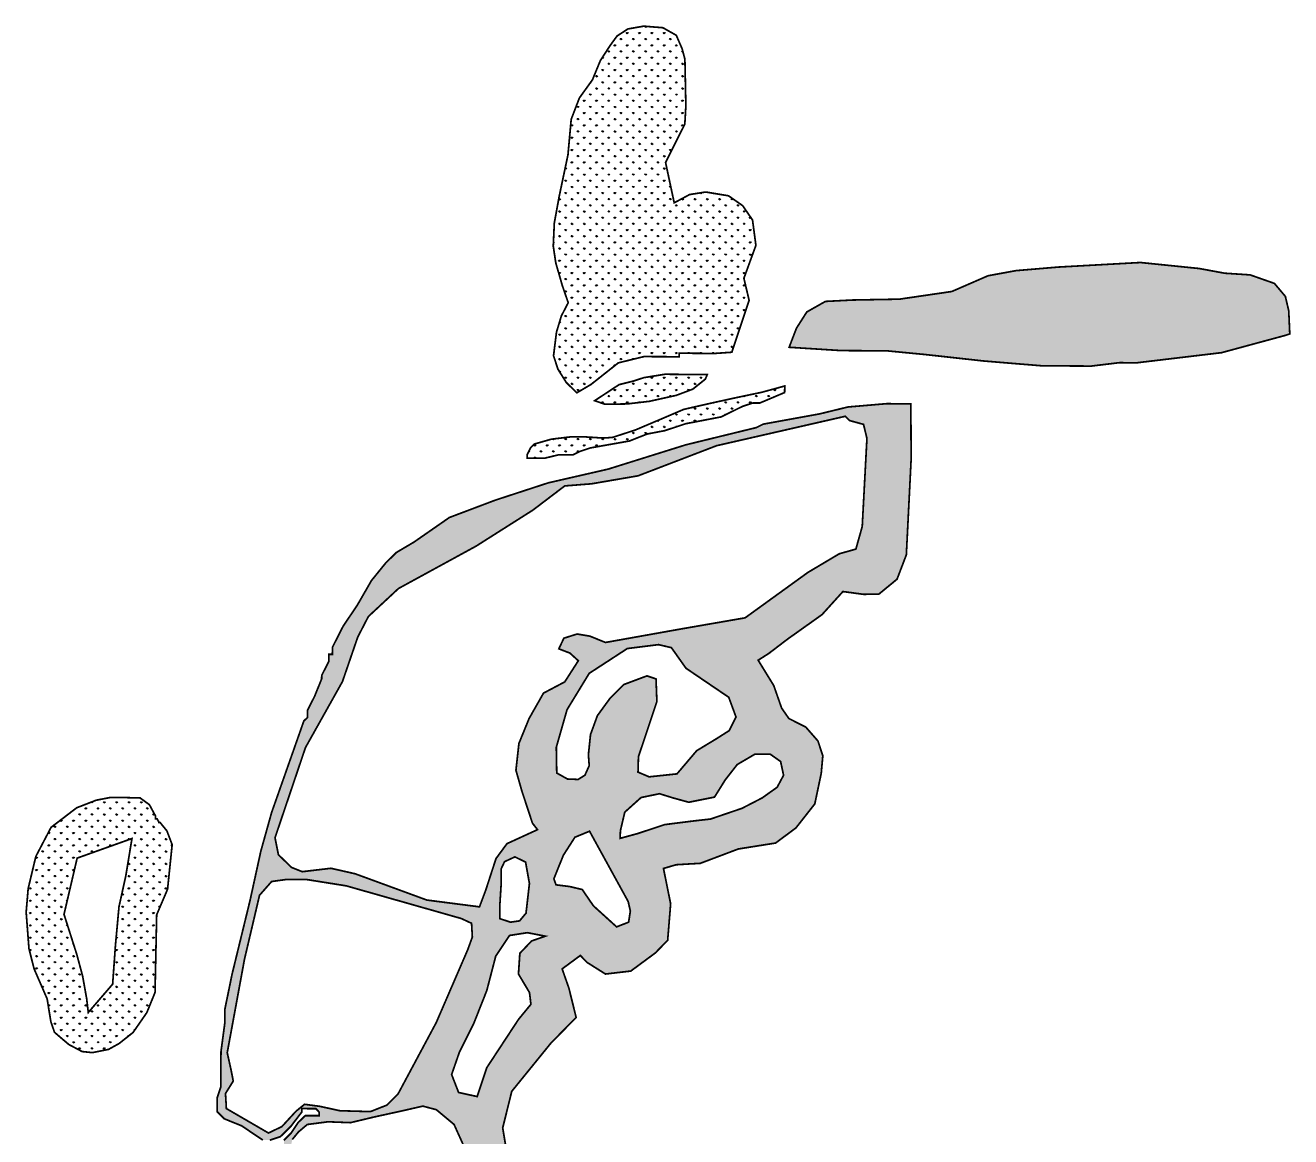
# Model space of a CAD drawing. Header units: metres. Extents: x 319750 to 415268, y 1725605 to 1842937.
# Drawn here: x 333805 to 335259, y 1794027 to 1795304 of the extents above; entities that cross this region are included whole.
import ezdxf

# ---------------------------------------------------------------- set-up
doc = ezdxf.new("R2010")
doc.units = ezdxf.units.M
doc.header["$MEASUREMENT"] = 0
doc.layers.add('MANGROOVES BUFFER ZONE', color=120, linetype='Continuous')

msp = doc.modelspace()

# ---------------------------------------------------------------- hatches: boundary and pattern name
at = {"layer": 'MANGROOVES BUFFER ZONE'}
h = msp.add_hatch(dxfattribs=at)
h.set_pattern_fill('GRASS', color=256, scale=10)
h.paths.add_polyline_path([(334556.5, 1794923.5), (334556.5, 1794927.6), (334597, 1794927.3), (334617, 1794928.7), (334636.9, 1794988.3), (334630.9, 1795013.7), (334644.7, 1795051.5), (334640.8, 1795080.7), (334629.5, 1795097.1), (334613.2, 1795108.5), (334587, 1795112.8), (334568.5, 1795109.9), (334550.8, 1795100.4), (334540.9, 1795146.7), (334563, 1795190.8), (334564.2, 1795211.7), (334563.1, 1795265.5), (334559.9, 1795277.4), (334553.2, 1795292.9), (334537.8, 1795301.6), (334515.8, 1795303.4), (334497.6, 1795300.2), (334485.1, 1795292.1), (334476.9, 1795280.8), (334465.9, 1795263.8), (334456.9, 1795241.9), (334441.8, 1795220.8), (334432.4, 1795196.3), (334428.7, 1795155.6), (334418.6, 1795107.7), (334413, 1795077.2), (334411.8, 1795050.7), (334414.7, 1795031.4), (334422.1, 1795005.6), (334429, 1794985.6), (334421.1, 1794970.4), (334415.5, 1794951.8), (334412.1, 1794924.7), (334417.2, 1794909.2), (334426.8, 1794893.9), (334438.9, 1794882.1), (334455.2, 1794891.7), (334486.6, 1794916.5), (334516, 1794923.7)])
h = msp.add_hatch(dxfattribs=at)
h.set_pattern_fill('GRASS', color=256, scale=10)
h.paths.add_polyline_path([(334809.7, 1794989.7), (334755.6, 1794988.7), (334724.6, 1794987.1), (334703.2, 1794975), (334691.3, 1794956.3), (334682.9, 1794934.4), (334742.8, 1794930.6), (334795.4, 1794930.3), (334839.9, 1794926), (334905.8, 1794918.7), (334973.4, 1794913.1), (335030.1, 1794912.8), (335062.5, 1794916.7), (335082.7, 1794916.6), (335179.9, 1794928.2), (335252.9, 1794948), (335258.3, 1794949.8), (335257.1, 1794976.3), (335253.2, 1794992.9), (335240.6, 1795007.8), (335212.7, 1795017.6), (335183.5, 1795019.5), (335154.3, 1795024.9), (335086.7, 1795031.8), (334992.7, 1795026.6), (334943.8, 1795022.5), (334911.5, 1795016.6), (334869.9, 1794998.5)])
h = msp.add_hatch(dxfattribs=at)
h.set_pattern_fill('GRASS', color=256, scale=10)
h.paths.add_polyline_path([(334586.6, 1794897.8), (334588.8, 1794903.1), (334572.6, 1794903.2), (334564.5, 1794903.2), (334552.4, 1794903.3), (334540.2, 1794903.4), (334515.9, 1794899.5), (334503.7, 1794895.5), (334487.5, 1794891.5), (334475.3, 1794883.5), (334463.2, 1794875.5), (334459.4, 1794873), (334471.4, 1794868.9), (334496.4, 1794869.3), (334522.3, 1794872.3), (334553.3, 1794879.2), (334572.2, 1794886.3)])
h = msp.add_hatch(dxfattribs=at)
h.set_pattern_fill('GRASS', color=256, scale=10)
h.paths.add_polyline_path([(334641.2, 1794870.4), (334649.3, 1794870.4), (334677.7, 1794882.4), (334677.8, 1794886.4), (334677.8, 1794889.9), (334651.5, 1794882.7), (334621.5, 1794876.4), (334593.7, 1794870.3), (334561.6, 1794863), (334534.3, 1794851.3), (334506, 1794839.3), (334479.8, 1794830.8), (334469, 1794830.1), (334447.4, 1794831.5), (334433.1, 1794831.6), (334409.7, 1794828.8), (334390, 1794823.2), (334385.9, 1794819.2), (334381.8, 1794811.1), (334381.8, 1794807.1), (334394, 1794807), (334398, 1794807), (334402.1, 1794807), (334418.3, 1794810.9), (334434.5, 1794810.8), (334442.6, 1794814.8), (334454.7, 1794818.8), (334499.3, 1794826.7), (334519.6, 1794834.7), (334539.9, 1794838.6), (334564.2, 1794846.6), (334584.5, 1794850.5), (334604.7, 1794854.4), (334621, 1794862.4), (334629.1, 1794866.4)])
h = msp.add_hatch(dxfattribs=at)
h.set_pattern_fill('GRASS', color=256, scale=10)
h.paths.add_polyline_path([(334888.3, 1793517.8), (334891, 1793560.9), (334894.9, 1793593), (334890.2, 1793614), (334873.3, 1793630.1), (334850.2, 1793633.8), (334831, 1793629), (334810.9, 1793619.3), (334798.8, 1793610.9), (334779.6, 1793607), (334753.3, 1793607.1), (334733.7, 1793597.5), (334708.2, 1793580.2), (334682.3, 1793562.6), (334663.9, 1793548.9), (334619.2, 1793599), (334540.6, 1793675.3), (334513.6, 1793772.1), (334491, 1793803.8), (334459.3, 1793868.3), (334456.1, 1793881.6), (334432.6, 1793893.4), (334407.7, 1793903.8), (334378.6, 1793909.7), (334355, 1793909.3), (334336.2, 1793901.9), (334321.4, 1793887.9), (334313.2, 1793868.3), (334307.1, 1793843.3), (334293.4, 1793846.9), (334295.2, 1793860.2), (334318, 1793896.3), (334344.7, 1793936.9), (334365.8, 1793975.9), (334358.9, 1794006), (334353.7, 1794037.4), (334364.1, 1794079.4), (334409.1, 1794134.8), (334438.1, 1794164.3), (334429.8, 1794197.9), (334422, 1794220.1), (334442.9, 1794235.5), (334450.7, 1794227.5), (334471.8, 1794214.2), (334500.9, 1794217.6), (334529.2, 1794238.5), (334543.3, 1794253), (334546.7, 1794294.8), (334538.5, 1794335.5), (334553.1, 1794339.8), (334580.8, 1794341.4), (334624.5, 1794357.9), (334667.3, 1794364.7), (334690.7, 1794382.1), (334712.4, 1794409.7), (334719.8, 1794444.9), (334721.6, 1794464.9), (334716, 1794482), (334702, 1794498), (334682.6, 1794507.8), (334674.3, 1794519.7), (334665.2, 1794545.7), (334647.3, 1794574.8), (334659.7, 1794582.7), (334680.9, 1794598.9), (334720.7, 1794627.2), (334744.7, 1794653.7), (334768.5, 1794650.5), (334786.1, 1794650.8), (334806.9, 1794667.9), (334817.6, 1794695.9), (334823.1, 1794805.4), (334822.8, 1794869.4), (334795, 1794869.6), (334750.5, 1794865.8), (334718.1, 1794857.9), (334653.2, 1794846.1), (334645.1, 1794842.1), (334564.1, 1794822.3), (334474.9, 1794794.4), (334406, 1794778.6), (334345.1, 1794758.7), (334292.4, 1794738.8), (334251.8, 1794710.6), (334231.5, 1794698.6), (334219.2, 1794686.5), (334202.9, 1794666.4), (334186.6, 1794638.1), (334170.3, 1794613.9), (334158, 1794589.7), (334157.9, 1794581.6), (334153.9, 1794581.6), (334153.9, 1794573.5), (334149.8, 1794565.5), (334145.7, 1794557.4), (334145.6, 1794553.3), (334137.4, 1794533.1), (334133.3, 1794525.1), (334129.3, 1794517), (334129.2, 1794512.9), (334129.2, 1794508.9), (334125.1, 1794504.9), (334088.1, 1794399.8), (334075.7, 1794355.4), (334063.3, 1794298.7), (334042.6, 1794213.8), (334034.3, 1794173.4), (334034.2, 1794157.2), (334029.9, 1794124.8), (334029.8, 1794100.6), (334029.7, 1794084.4), (334025.6, 1794072.2), (334025.6, 1794064.1), (334025.5, 1794056), (334033.6, 1794047.9), (334053.8, 1794039.7), (334065.9, 1794031.5), (334078, 1794023.4), (334086, 1794023.3), (334098.2, 1794027.3), (334102.3, 1794031.3), (334110.4, 1794039.4), (334122.7, 1794055.5), (334122.7, 1794059.6), (334130.8, 1794059.5), (334138.9, 1794059.5), (334142.9, 1794055.4), (334142.9, 1794051.4), (334134.8, 1794051.4), (334126.7, 1794051.4), (334118.5, 1794043.4), (334110.4, 1794031.3), (334102.2, 1794023.2), (334102.2, 1794015.1), (334102.1, 1794003), (334110.1, 1793986.8), (334118.2, 1793974.6), (334126.1, 1793954.3), (334122, 1793942.2), (334117.9, 1793930), (334101.6, 1793909.9), (334093.4, 1793885.6), (334089.3, 1793873.5), (334089.2, 1793865.4), (334093.2, 1793857.3), (334101.3, 1793849.2), (334105.3, 1793845.1), (334105.3, 1793841), (334117.4, 1793828.8), (334125.4, 1793816.6), (334125.3, 1793800.4), (334129.2, 1793768), (334133.1, 1793743.7), (334141.1, 1793731.5), (334157.2, 1793707.2), (334165.2, 1793690.9), (334169.1, 1793670.7), (334173.1, 1793654.4), (334177, 1793642.3), (334177, 1793638.2), (334176.9, 1793626.1), (334176.9, 1793618), (334172.8, 1793609.9), (334168.7, 1793593.7), (334164.6, 1793585.7), (334152.4, 1793573.6), (334136, 1793545.3), (334115.6, 1793509), (334111.4, 1793484.7), (334111.3, 1793468.6), (334119.3, 1793448.3), (334127.2, 1793407.7), (334135.1, 1793379.4), (334143.2, 1793371.2), (334143.1, 1793367.2), (334147.2, 1793363.1), (334151.2, 1793359), (334159.2, 1793350.9), (334179.4, 1793338.6), (334187.5, 1793338.6), (334195.6, 1793334.5), (334199.6, 1793334.5), (334207.7, 1793334.4), (334215.8, 1793338.4), (334219.9, 1793342.5), (334232.1, 1793346.4), (334244.3, 1793354.5), (334248.3, 1793358.5), (334252.4, 1793366.6), (334260.5, 1793370.6), (334264.6, 1793374.6), (334268.7, 1793378.6), (334276.8, 1793382.6), (334280.8, 1793382.6), (334297, 1793382.5), (334301.1, 1793382.5), (334313.2, 1793382.4), (334325.4, 1793382.4), (334341.6, 1793382.3), (334349.7, 1793386.3), (334369.9, 1793390.2), (334390.2, 1793398.2), (334398.3, 1793402.2), (334406.5, 1793410.2), (334414.6, 1793422.3), (334422.8, 1793438.5), (334426.9, 1793450.6), (334435.1, 1793462.7), (334439.2, 1793474.8), (334443.3, 1793482.9), (334455.5, 1793482.8), (334463.6, 1793486.8), (334475.7, 1793480.7), (334475.6, 1793474.6), (334467.5, 1793474.7), (334459.4, 1793470.7), (334451.3, 1793462.6), (334447.2, 1793450.5), (334434.9, 1793430.3), (334426.7, 1793414.2), (334418.6, 1793402.1), (334410.4, 1793390), (334398.2, 1793377.9), (334373.9, 1793374), (334337.4, 1793362), (334321.2, 1793362.1), (334300.9, 1793358.2), (334292.8, 1793354.2), (334280.7, 1793354.3), (334268.5, 1793350.3), (334256.4, 1793346.3), (334248.2, 1793342.3), (334244.2, 1793338.3), (334244.1, 1793334.2), (334240.1, 1793330.2), (334240, 1793322.1), (334244, 1793305.9), (334247.9, 1793277.5), (334247.7, 1793249.2), (334251.5, 1793208.7), (334255.5, 1793188.4), (334255.3, 1793156), (334247.1, 1793131.8), (334230.7, 1793095.4), (334214.2, 1793042.9), (334199.6, 1792992), (334213.2, 1792983.2), (334235.4, 1792964.8), (334254.1, 1792956.7), (334284.8, 1792955.6), (334315.6, 1792963.5), (334320, 1792947.9), (334329.2, 1792927.3), (334344.3, 1792913), (334371.4, 1792898.2), (334379.3, 1792882.5), (334405.9, 1792865.5), (334443.8, 1792854.6), (334495.8, 1792850.7), (334516.2, 1792845.3), (334532.8, 1792834.7), (334558.4, 1792820.5), (334591.4, 1792827), (334620.4, 1792837.6), (334663.7, 1792847.6), (334695.4, 1792860.3), (334719.5, 1792863.7), (334754.3, 1792873.3), (334766.8, 1792881.7), (334781.3, 1792899.3), (334784.3, 1792977.6), (334774.1, 1793061.8), (334822.3, 1793082), (334837, 1793086.8), (334862.9, 1793090.2), (334887, 1793105.7), (334903.7, 1793136.3), (334914.4, 1793209.1), (334931.6, 1793209), (334950.5, 1793216.9), (334962.6, 1793238.2), (334970.3, 1793255.5), (334973.2, 1793296.9), (334967.6, 1793321.8), (334944.9, 1793336.7), (334912.1, 1793350.8), (334900, 1793363), (334854.3, 1793406.5), (334852.4, 1793467.9), (334873.4, 1793487.2)])
h.paths.add_polyline_path([(334507, 1793502.2), (334503.6, 1793504.8), (334503.5, 1793509.9), (334572.5, 1793518.1), (334605, 1793522), (334640, 1793517.1), (334668.7, 1793513.3), (334693.3, 1793515.5), (334706.1, 1793521), (334712.7, 1793529.6), (334721.3, 1793531.2), (334724.7, 1793526.8), (334725.1, 1793511.5), (334723.9, 1793468.1), (334723.1, 1793458.3), (334714.5, 1793449.1), (334702.1, 1793446.9), (334691.1, 1793450.7), (334679.7, 1793467.5), (334675.1, 1793480.1), (334666.8, 1793483.7), (334654.6, 1793486), (334636.6, 1793490.8), (334621.8, 1793494), (334590.5, 1793495.4), (334574.7, 1793495.2), (334558.3, 1793498.2), (334545.3, 1793501.8), (334524, 1793501.8), (334513.6, 1793501.4)], flags=16)
h.paths.add_polyline_path([(334511.1, 1793522), (334370.6, 1793546.5), (334280.8, 1793550.5), (334247.9, 1793569.4), (334192.8, 1793563.6), (334191.1, 1793570.6), (334200.1, 1793678.9), (334219.2, 1793756), (334239.2, 1793813.8), (334257.8, 1793809.8), (334298.9, 1793794.8), (334353.6, 1793789.8), (334390.2, 1793783.8), (334398.2, 1793771.2), (334395.2, 1793755.7), (334392.2, 1793739.1), (334419.3, 1793732.1), (334442.3, 1793743.2), (334445.3, 1793752.2), (334432.3, 1793770.7), (334397.2, 1793788.3), (334358.6, 1793801.8), (334353, 1793816.4), (334349, 1793839.9), (334357.1, 1793863.5), (334385.1, 1793868.5), (334420.2, 1793836.4), (334461.4, 1793787.3), (334486.5, 1793701.9), (334510.6, 1793649.8), (334546.2, 1793606.2), (334581.3, 1793574.1), (334597.3, 1793554), (334601.3, 1793545.5), (334588.8, 1793521.5)], flags=16)
h.paths.add_polyline_path([(334535.6, 1793466), (334556.9, 1793474.4), (334577.1, 1793475.7), (334606.1, 1793468.3), (334636.4, 1793458.3), (334675, 1793436.7), (334698.8, 1793427.4), (334719.4, 1793429.6), (334731.4, 1793440.3), (334749.7, 1793447.3), (334771.6, 1793446.4), (334786.4, 1793439.9), (334807.3, 1793414.2), (334816.7, 1793367.4), (334838.6, 1793353.3), (334853.1, 1793339.1), (334866.3, 1793315.3), (334878.9, 1793297.9), (334890.8, 1793285.4), (334891.7, 1793269.3), (334888.2, 1793254.5), (334870.5, 1793230.2), (334864.1, 1793204.5), (334862.4, 1793166.2), (334854.7, 1793146.9), (334835.4, 1793136.8), (334804.8, 1793126.5), (334779.4, 1793114), (334729.1, 1793088.6), (334725.9, 1793071.8), (334732, 1793037), (334730.1, 1793029), (334715, 1793030.3), (334699.8, 1793037), (334695, 1793047.7), (334697.9, 1793058.6), (334699.5, 1793069.5), (334692.8, 1793087.2), (334667, 1793102), (334634.8, 1793121.3), (334620, 1793140), (334619.7, 1793183.6), (334620.3, 1793212.8), (334620.3, 1793232.1), (334624.5, 1793240.2), (334635.4, 1793245), (334640.3, 1793248.6), (334636.7, 1793258.8), (334617.1, 1793282.7), (334581.6, 1793310.8), (334564.5, 1793333.7), (334560.7, 1793352.7), (334560.4, 1793377.8), (334558.4, 1793387.4), (334554.2, 1793392.9), (334546.6, 1793390.4), (334535, 1793388.1), (334522.7, 1793392.3), (334512.8, 1793400), (334510.5, 1793415.2), (334510.5, 1793432.2), (334519.8, 1793451.2)], flags=16)
h.paths.add_polyline_path([(334446.2, 1793500.5), (334434.4, 1793474.4), (334406.3, 1793455.5), (334358, 1793445.3), (334324.9, 1793444.7), (334301.7, 1793437.7), (334290.2, 1793424.4), (334285.5, 1793407.8), (334274.3, 1793399.3), (334264.8, 1793400.5), (334254.6, 1793406.6), (334247, 1793403.7), (334247.6, 1793392.6), (334248.6, 1793384.3), (334242.2, 1793370), (334222.2, 1793353.8), (334199.6, 1793350), (334173.5, 1793360.8), (334150.9, 1793377.6), (334144.5, 1793393.9), (334143, 1793414.8), (334134.4, 1793438.7), (334122.9, 1793469.6), (334122.6, 1793486.2), (334129, 1793508.4), (334149.7, 1793540.5), (334170.6, 1793576.8), (334174.8, 1793577.7), (334179.6, 1793575.2), (334177.7, 1793549.1), (334180.9, 1793531.6), (334193.9, 1793529.1), (334207.6, 1793547.2), (334231.1, 1793554.8), (334252.1, 1793552.6), (334263.6, 1793540.8), (334280.8, 1793533.5), (334343.1, 1793532.2), (334441.1, 1793521.1), (334447.1, 1793513.2)], flags=16)
h.paths.add_polyline_path([(334449.3, 1793341.2), (334470.5, 1793328.8), (334482.4, 1793308.2), (334500.5, 1793291.1), (334523.3, 1793280.7), (334552.2, 1793279.7), (334563.1, 1793289.5), (334579.7, 1793292.6), (334597.8, 1793267.3), (334608.4, 1793239.7), (334609.4, 1793202.3), (334609.7, 1793153.3), (334615.6, 1793129.6), (334638, 1793107.7), (334661.7, 1793090.2), (334688, 1793078.5), (334692.2, 1793060.6), (334688, 1793046.3), (334691.9, 1793035), (334701.7, 1793022.6), (334714.7, 1793015.5), (334721.1, 1793003.8), (334721.1, 1792990.2), (334714, 1792972.7), (334706.5, 1792953), (334701.3, 1792919.5), (334678.9, 1792902.3), (334629.9, 1792887.1), (334549.3, 1792871.8), (334489.8, 1792896.8), (334437.5, 1792904), (334423.3, 1792920.2), (334414.8, 1792955.6), (334390.8, 1792958.2), (334369.3, 1792957.2), (334361.2, 1792969.5), (334347.8, 1793020.1), (334338, 1793021.7), (334292.8, 1793011.3), (334270.1, 1793007.1), (334238.3, 1793020.4), (334229.5, 1793034.3), (334231.5, 1793053.8), (334243.1, 1793078.5), (334260, 1793099.6), (334271.4, 1793146.8), (334284.8, 1793171.1), (334331.3, 1793252.3), (334365, 1793321.6), (334389.8, 1793338.1), (334426.5, 1793343.3)], flags=16)
h.paths.add_polyline_path([(334731.9, 1793493.7), (334732.5, 1793514.5), (334737.3, 1793528.5), (334752.7, 1793552.8), (334757.1, 1793553.2), (334761.3, 1793550.3), (334772.8, 1793533.3), (334782.4, 1793510), (334797.5, 1793464.3), (334807.1, 1793436.8), (334798.7, 1793445.1), (334780.2, 1793455.3), (334758.1, 1793463.9), (334736, 1793476.1)], flags=16)
h.paths.add_polyline_path([(334306.8, 1793309.7), (334313.3, 1793292.6), (334307.8, 1793265.8), (334292, 1793240.9), (334265.5, 1793206.3), (334257.7, 1793221.5), (334259.6, 1793249.3), (334266.7, 1793283.5), (334275.5, 1793306.8), (334294.2, 1793315.9)], flags=16)
h.paths.add_polyline_path([(334818.4, 1793562.8), (334823.3, 1793569.2), (334829.5, 1793574.4), (334839.7, 1793579.4), (334845, 1793580.2), (334851.2, 1793577.2), (334855, 1793567.8), (334853.6, 1793558.1), (334848.4, 1793551.1), (334848.4, 1793537.2), (334847.4, 1793520.4), (334844.2, 1793516.6), (334839.7, 1793519.2), (334836.1, 1793527.8), (334830.1, 1793544.7)], flags=16)
h.paths.add_polyline_path([(334188.3, 1793722.1), (334162.2, 1793712.5), (334139.2, 1793754), (334134.7, 1793818.1), (334100.4, 1793862.8), (334104.9, 1793881.2), (334125.2, 1793924.4), (334132.7, 1793950.5), (334122.2, 1793982.3), (334111.3, 1793996.7), (334109.3, 1794011.1), (334111.8, 1794024), (334118.9, 1794032.7), (334129.1, 1794041.3), (334153, 1794044.4), (334178.7, 1794043.4), (334206.3, 1794050), (334236.1, 1794056.5), (334261.9, 1794062.4), (334277.4, 1794058.3), (334297.8, 1794041.3), (334313.7, 1794006.1), (334311.3, 1793980.7), (334278.8, 1793926.8), (334251.8, 1793883.1), (334205.7, 1793782.4)], flags=16)
h.paths.add_polyline_path([(334324.3, 1794073.4), (334303, 1794078.1), (334295, 1794098.7), (334303.8, 1794124), (334320.4, 1794157.3), (334335.4, 1794195.2), (334345.7, 1794234.8), (334361.5, 1794258.5), (334382.1, 1794261.7), (334402.7, 1794257.7), (334386.9, 1794252.2), (334373.4, 1794238), (334371.8, 1794214.2), (334384.5, 1794192.9), (334386.1, 1794179.4), (334371.8, 1794162), (334335.4, 1794106.6)], flags=16)
h.paths.add_polyline_path([(334220.4, 1794063.5), (334201.6, 1794056.1), (334166.6, 1794057.1), (334143.8, 1794062.1), (334126, 1794064.5), (334116.2, 1794056.6), (334099.9, 1794038.9), (334084.5, 1794031.5), (334036.1, 1794059.6), (334035.1, 1794076.9), (334044, 1794091.2), (334041.6, 1794103.5), (334037.1, 1794123.8), (334056.9, 1794231.1), (334074.2, 1794304.7), (334088.1, 1794320.5), (334105.4, 1794322.9), (334127.6, 1794322.9), (334174, 1794315.5), (334306, 1794278), (334317.9, 1794272.5), (334318.8, 1794256.7), (334313.4, 1794241.9), (334277.3, 1794158.4), (334233.4, 1794076.4)], flags=16)
h.paths.add_polyline_path([(334484.6, 1794268.4), (334457.9, 1794292.6), (334445.1, 1794311.3), (334430.8, 1794314.7), (334415, 1794316.7), (334412.5, 1794323.6), (334423.4, 1794350.7), (334436.7, 1794371.4), (334453.5, 1794378.3), (334497.9, 1794297.5), (334500.4, 1794286.6), (334498.4, 1794273.8)], flags=16)
h.paths.add_polyline_path([(334373.1, 1794275.3), (334362.7, 1794273.8), (334350.4, 1794277.8), (334350.4, 1794293.5), (334351.9, 1794317.2), (334351.9, 1794335), (334355.8, 1794343.3), (334367.7, 1794348.8), (334380, 1794342.8), (334384.4, 1794318.2), (334380.5, 1794284.2)], flags=16)
h.paths.add_polyline_path([(334327, 1794291.4), (334266.5, 1794299.2), (334184.1, 1794329.4), (334156.3, 1794335.7), (334123.2, 1794331.8), (334111, 1794336.7), (334095.9, 1794351.3), (334092, 1794370.8), (334127, 1794474.4), (334169.5, 1794550.2), (334187.1, 1794601.4), (334199.3, 1794625), (334233.9, 1794657.2), (334323.1, 1794705.9), (334388.4, 1794747.3), (334425, 1794775.1), (334455.7, 1794777.5), (334509.3, 1794786.7), (334599.5, 1794821.3), (334747.4, 1794855.1), (334752.3, 1794850.2), (334768.4, 1794845.8), (334772.3, 1794829.7), (334766.9, 1794728.4), (334759.6, 1794702.5), (334740.5, 1794697.1), (334704.5, 1794675.7), (334632.3, 1794623.5), (334559.7, 1794610.9), (334471.8, 1794595.2), (334453.8, 1794602.5), (334439.2, 1794604.9), (334424, 1794600.1), (334418.2, 1794587.9), (334430.9, 1794583), (334440.6, 1794574.2), (334425, 1794549.9), (334400.6, 1794537), (334384, 1794507.8), (334372.3, 1794479.1), (334368.9, 1794448.4), (334375.7, 1794424.5), (334387.9, 1794387.5), (334393.7, 1794380.1), (334358.6, 1794364), (334346, 1794346.9), (334334.3, 1794310.9)], flags=16)
h.paths.add_polyline_path([(334488.6, 1794370.1), (334489, 1794379), (334494, 1794400.2), (334512.7, 1794417), (334533.9, 1794421.4), (334549.7, 1794416.5), (334567.5, 1794411.6), (334597.1, 1794417.5), (334609.4, 1794437.2), (334623.2, 1794454.9), (334643.5, 1794466.8), (334661.2, 1794466.8), (334673.1, 1794458.4), (334676.5, 1794442.6), (334669.1, 1794428.8), (334651.8, 1794416.5), (334628.7, 1794404.6), (334592.6, 1794392.3), (334571.4, 1794389.9), (334539.9, 1794385.9), (334508.8, 1794375.6)], flags=16)
h.paths.add_polyline_path([(334440.4, 1794437.8), (334428.1, 1794438.3), (334415.8, 1794445.2), (334415.3, 1794474.7), (334427.6, 1794517.9), (334453.1, 1794559.7), (334496.9, 1794588.2), (334532.8, 1794592.7), (334547.6, 1794589.2), (334564.3, 1794565.6), (334613.5, 1794532.2), (334621.8, 1794509.6), (334614, 1794493.9), (334599.2, 1794484.5), (334576.6, 1794470.8), (334554, 1794444.2), (334522, 1794440.8), (334509.2, 1794446.2), (334509.7, 1794463.9), (334530.9, 1794527.3), (334529.9, 1794553.3), (334519.5, 1794556.8), (334493, 1794546.9), (334476.8, 1794530.7), (334462.5, 1794511.1), (334454.6, 1794489.4), (334452.2, 1794466.3), (334453.1, 1794453.6), (334448.2, 1794442.7)], flags=16)
h = msp.add_hatch(dxfattribs=at)
h.set_pattern_fill('GRASS', color=256, scale=10)
h.paths.add_polyline_path([(333954.1, 1794193), (333956, 1794282.3), (333968.5, 1794311.6), (333973.8, 1794362.8), (333967.7, 1794378.8), (333959.8, 1794388.4), (333958.5, 1794388.4), (333958.5, 1794388.8), (333956.5, 1794392.5), (333956.5, 1794392.5), (333954.5, 1794392.5), (333954.5, 1794396.1), (333947.6, 1794408.8), (333937, 1794416.5), (333918.5, 1794417), (333901.8, 1794416.9), (333886.4, 1794413.9), (333864, 1794405.2), (333834.6, 1794382.7), (333817.1, 1794349.3), (333808.3, 1794312.3), (333806, 1794285.3), (333809.2, 1794243.4), (333815.1, 1794220.2), (333830.1, 1794185.7), (333834.4, 1794159.3), (333838.6, 1794147.2), (333854.9, 1794133.3), (333870.3, 1794125.1), (333882.2, 1794123.9), (333900.7, 1794127.6), (333912.9, 1794134.4), (333928.9, 1794147.1), (333944.7, 1794169.9)])
h.paths.add_polyline_path([(333905.4, 1794202.6), (333877.4, 1794170), (333875.5, 1794186.1), (333870.9, 1794211.8), (333864.1, 1794237), (333849.5, 1794282.8), (333864.6, 1794347.4), (333927.6, 1794369.9), (333920.5, 1794326.9), (333912.7, 1794291.6), (333908.6, 1794247.1)], flags=16)

# ---------------------------------------------------------------- linework, layer by layer
at = {"layer": 'MANGROOVES BUFFER ZONE', "const_width": 2}
for points in [[(334556.5, 1794923.5), (334556.5, 1794927.6), (334597, 1794927.3), (334617, 1794928.7), (334636.9, 1794988.3), (334630.9, 1795013.7), (334644.7, 1795051.5), (334640.8, 1795080.7), (334629.5, 1795097.1), (334613.2, 1795108.5), (334587, 1795112.8), (334568.5, 1795109.9), (334550.8, 1795100.4), (334540.9, 1795146.7), (334563, 1795190.8), (334564.2, 1795211.7), (334563.1, 1795265.5), (334559.9, 1795277.4), (334553.2, 1795292.9), (334537.8, 1795301.6), (334515.8, 1795303.4), (334497.6, 1795300.2), (334485.1, 1795292.1), (334476.9, 1795280.8), (334465.9, 1795263.8), (334456.9, 1795241.9), (334441.8, 1795220.8), (334432.4, 1795196.3), (334428.7, 1795155.6), (334418.6, 1795107.7), (334413, 1795077.2), (334411.8, 1795050.7), (334414.7, 1795031.4), (334422.1, 1795005.6), (334429, 1794985.6), (334421.1, 1794970.4), (334415.5, 1794951.8), (334412.1, 1794924.7), (334417.2, 1794909.2), (334426.8, 1794893.9), (334438.9, 1794882.1), (334455.2, 1794891.7), (334486.6, 1794916.5), (334516, 1794923.7), (334556.5, 1794923.5)], [(334809.7, 1794989.7), (334755.6, 1794988.7), (334724.6, 1794987.1), (334703.2, 1794975), (334691.3, 1794956.3), (334682.9, 1794934.4), (334742.8, 1794930.6), (334795.4, 1794930.3), (334839.9, 1794926), (334905.8, 1794918.7), (334973.4, 1794913.1), (335030.1, 1794912.8), (335062.5, 1794916.7), (335082.7, 1794916.6), (335179.9, 1794928.2), (335252.9, 1794948), (335258.3, 1794949.8), (335257.1, 1794976.3), (335253.2, 1794992.9), (335240.6, 1795007.8), (335212.7, 1795017.6), (335183.5, 1795019.5), (335154.3, 1795024.9), (335086.7, 1795031.8), (334992.7, 1795026.6), (334943.8, 1795022.5), (334911.5, 1795016.6), (334869.9, 1794998.5), (334809.7, 1794989.7)], [(334586.6, 1794897.8), (334588.8, 1794903.1), (334572.6, 1794903.2), (334564.5, 1794903.2), (334552.4, 1794903.3), (334540.2, 1794903.4), (334515.9, 1794899.5), (334503.7, 1794895.5), (334487.5, 1794891.5), (334475.3, 1794883.5), (334463.2, 1794875.5), (334459.4, 1794873), (334471.4, 1794868.9), (334496.4, 1794869.3), (334522.3, 1794872.3), (334553.3, 1794879.2), (334572.2, 1794886.3), (334586.6, 1794897.8)], [(334641.2, 1794870.4), (334649.3, 1794870.4), (334677.7, 1794882.4), (334677.8, 1794886.4), (334677.8, 1794889.9), (334651.5, 1794882.7), (334621.5, 1794876.4), (334593.7, 1794870.3), (334561.6, 1794863), (334534.3, 1794851.3), (334506, 1794839.3), (334479.8, 1794830.8), (334469, 1794830.1), (334447.4, 1794831.5), (334433.1, 1794831.6), (334409.7, 1794828.8), (334390, 1794823.2), (334385.9, 1794819.2), (334381.8, 1794811.1), (334381.8, 1794807.1), (334394, 1794807), (334398, 1794807), (334402.1, 1794807), (334418.3, 1794810.9), (334434.5, 1794810.8), (334442.6, 1794814.8), (334454.7, 1794818.8), (334499.3, 1794826.7), (334519.6, 1794834.7), (334539.9, 1794838.6), (334564.2, 1794846.6), (334584.5, 1794850.5), (334604.7, 1794854.4), (334621, 1794862.4), (334629.1, 1794866.4), (334641.2, 1794870.4)], [(334327, 1794291.4), (334266.5, 1794299.2), (334184.1, 1794329.4), (334156.3, 1794335.7), (334123.2, 1794331.8), (334111, 1794336.7), (334095.9, 1794351.3), (334092, 1794370.8), (334127, 1794474.4), (334169.5, 1794550.2), (334187.1, 1794601.4), (334199.3, 1794625), (334233.9, 1794657.2), (334323.1, 1794705.9), (334388.4, 1794747.3), (334425, 1794775.1), (334455.7, 1794777.5), (334509.3, 1794786.7), (334599.5, 1794821.3), (334747.4, 1794855.1), (334752.3, 1794850.2), (334768.4, 1794845.8), (334772.3, 1794829.7), (334766.9, 1794728.4), (334759.6, 1794702.5), (334740.5, 1794697.1), (334704.5, 1794675.7), (334632.3, 1794623.5), (334559.7, 1794610.9), (334471.8, 1794595.2), (334453.8, 1794602.5), (334439.2, 1794604.9), (334424, 1794600.1), (334418.2, 1794587.9), (334430.9, 1794583), (334440.6, 1794574.2), (334425, 1794549.9), (334400.6, 1794537), (334384, 1794507.8), (334372.3, 1794479.1), (334368.9, 1794448.4), (334375.7, 1794424.5), (334387.9, 1794387.5), (334393.7, 1794380.1), (334358.6, 1794364), (334346, 1794346.9), (334334.3, 1794310.9), (334327, 1794291.4)], [(334440.4, 1794437.8), (334428.1, 1794438.3), (334415.8, 1794445.2), (334415.3, 1794474.7), (334427.6, 1794517.9), (334453.1, 1794559.7), (334496.9, 1794588.2), (334532.8, 1794592.7), (334547.6, 1794589.2), (334564.3, 1794565.6), (334613.5, 1794532.2), (334621.8, 1794509.6), (334614, 1794493.9), (334599.2, 1794484.5), (334576.6, 1794470.8), (334554, 1794444.2), (334522, 1794440.8), (334509.2, 1794446.2), (334509.7, 1794463.9), (334530.9, 1794527.3), (334529.9, 1794553.3), (334519.5, 1794556.8), (334493, 1794546.9), (334476.8, 1794530.7), (334462.5, 1794511.1), (334454.6, 1794489.4), (334452.2, 1794466.3), (334453.1, 1794453.6), (334448.2, 1794442.7), (334440.4, 1794437.8)], [(334488.6, 1794370.1), (334489, 1794379), (334494, 1794400.2), (334512.7, 1794417), (334533.9, 1794421.4), (334549.7, 1794416.5), (334567.5, 1794411.6), (334597.1, 1794417.5), (334609.4, 1794437.2), (334623.2, 1794454.9), (334643.5, 1794466.8), (334661.2, 1794466.8), (334673.1, 1794458.4), (334676.5, 1794442.6), (334669.1, 1794428.8), (334651.8, 1794416.5), (334628.7, 1794404.6), (334592.6, 1794392.3), (334571.4, 1794389.9), (334539.9, 1794385.9), (334508.8, 1794375.6), (334488.6, 1794370.1)], [(333954.1, 1794193), (333956, 1794282.3), (333968.5, 1794311.6), (333973.8, 1794362.8), (333967.7, 1794378.8), (333959.8, 1794388.4), (333958.5, 1794388.4), (333958.5, 1794388.8), (333956.5, 1794392.5), (333956.5, 1794392.5), (333954.5, 1794392.5), (333954.5, 1794396.1), (333947.6, 1794408.8), (333937, 1794416.5), (333918.5, 1794417), (333901.8, 1794416.9), (333886.4, 1794413.9), (333864, 1794405.2), (333834.6, 1794382.7), (333817.1, 1794349.3), (333808.3, 1794312.3), (333806, 1794285.3), (333809.2, 1794243.4), (333815.1, 1794220.2), (333830.1, 1794185.7), (333834.4, 1794159.3), (333838.6, 1794147.2), (333854.9, 1794133.3), (333870.3, 1794125.1), (333882.2, 1794123.9), (333900.7, 1794127.6), (333912.9, 1794134.4), (333928.9, 1794147.1), (333944.7, 1794169.9), (333954.1, 1794193)], [(334484.6, 1794268.4), (334457.9, 1794292.6), (334445.1, 1794311.3), (334430.8, 1794314.7), (334415, 1794316.7), (334412.5, 1794323.6), (334423.4, 1794350.7), (334436.7, 1794371.4), (334453.5, 1794378.3), (334497.9, 1794297.5), (334500.4, 1794286.6), (334498.4, 1794273.8), (334484.6, 1794268.4)], [(333905.4, 1794202.6), (333877.4, 1794170), (333875.5, 1794186.1), (333870.9, 1794211.8), (333864.1, 1794237), (333849.5, 1794282.8), (333864.6, 1794347.4), (333927.6, 1794369.9), (333920.5, 1794326.9), (333912.7, 1794291.6), (333908.6, 1794247.1), (333905.4, 1794202.6)], [(334373.1, 1794275.3), (334362.7, 1794273.8), (334350.4, 1794277.8), (334350.4, 1794293.5), (334351.9, 1794317.2), (334351.9, 1794335), (334355.8, 1794343.3), (334367.7, 1794348.8), (334380, 1794342.8), (334384.4, 1794318.2), (334380.5, 1794284.2), (334373.1, 1794275.3)], [(334220.4, 1794063.5), (334201.6, 1794056.1), (334166.6, 1794057.1), (334143.8, 1794062.1), (334126, 1794064.5), (334116.2, 1794056.6), (334099.9, 1794038.9), (334084.5, 1794031.5), (334036.1, 1794059.6), (334035.1, 1794076.9), (334044, 1794091.2), (334041.6, 1794103.5), (334037.1, 1794123.8), (334056.9, 1794231.1), (334074.2, 1794304.7), (334088.1, 1794320.5), (334105.4, 1794322.9), (334127.6, 1794322.9), (334174, 1794315.5), (334306, 1794278), (334317.9, 1794272.5), (334318.8, 1794256.7), (334313.4, 1794241.9), (334277.3, 1794158.4), (334233.4, 1794076.4), (334220.4, 1794063.5)], [(334324.3, 1794073.4), (334303, 1794078.1), (334295, 1794098.7), (334303.8, 1794124), (334320.4, 1794157.3), (334335.4, 1794195.2), (334345.7, 1794234.8), (334361.5, 1794258.5), (334382.1, 1794261.7), (334402.7, 1794257.7), (334386.9, 1794252.2), (334373.4, 1794238), (334371.8, 1794214.2), (334384.5, 1794192.9), (334386.1, 1794179.4), (334371.8, 1794162), (334335.4, 1794106.6), (334324.3, 1794073.4)]]:
    msp.add_lwpolyline(points, close=True, dxfattribs=at)
for points in [[(334358.9, 1794006), (334353.7, 1794037.4), (334364.1, 1794079.4), (334409.1, 1794134.8), (334438.1, 1794164.3), (334429.8, 1794197.9), (334422, 1794220.1), (334442.9, 1794235.5), (334450.7, 1794227.5), (334471.8, 1794214.2), (334500.9, 1794217.6), (334529.2, 1794238.5), (334543.3, 1794253), (334546.7, 1794294.8), (334538.5, 1794335.5), (334553.1, 1794339.8), (334580.8, 1794341.4), (334624.5, 1794357.9), (334667.3, 1794364.7), (334690.7, 1794382.1), (334712.4, 1794409.7), (334719.8, 1794444.9), (334721.6, 1794464.9), (334716, 1794482), (334702, 1794498), (334682.6, 1794507.8), (334674.3, 1794519.7), (334665.2, 1794545.7), (334647.3, 1794574.8), (334659.7, 1794582.7), (334680.9, 1794598.9), (334720.7, 1794627.2), (334744.7, 1794653.7), (334768.5, 1794650.5), (334786.1, 1794650.8), (334806.9, 1794667.9), (334817.6, 1794695.9), (334823.1, 1794805.4), (334822.8, 1794869.4), (334795, 1794869.6), (334750.5, 1794865.8), (334718.1, 1794857.9), (334653.2, 1794846.1), (334645.1, 1794842.1), (334564.1, 1794822.3), (334474.9, 1794794.4), (334406, 1794778.6), (334345.1, 1794758.7), (334292.4, 1794738.8), (334251.8, 1794710.6), (334231.5, 1794698.6), (334219.2, 1794686.5), (334202.9, 1794666.4), (334186.6, 1794638.1), (334170.3, 1794613.9), (334158, 1794589.7), (334157.9, 1794581.6), (334153.9, 1794581.6), (334153.9, 1794573.5), (334149.8, 1794565.5), (334145.7, 1794557.4), (334145.6, 1794553.3), (334137.4, 1794533.1), (334133.3, 1794525.1), (334129.3, 1794517), (334129.2, 1794512.9), (334129.2, 1794508.9), (334125.1, 1794504.9), (334088.1, 1794399.8), (334075.7, 1794355.4), (334063.3, 1794298.7), (334042.6, 1794213.8), (334034.3, 1794173.4), (334034.2, 1794157.2), (334029.9, 1794124.8), (334029.8, 1794100.6), (334029.7, 1794084.4), (334025.6, 1794072.2), (334025.6, 1794064.1), (334025.5, 1794056), (334033.6, 1794047.9), (334053.8, 1794039.7), (334065.9, 1794031.5), (334078, 1794023.4)], [(334086, 1794023.3), (334098.2, 1794027.3), (334102.3, 1794031.3), (334110.4, 1794039.4), (334122.7, 1794055.5), (334122.7, 1794059.6), (334130.8, 1794059.5), (334138.9, 1794059.5), (334142.9, 1794055.4), (334142.9, 1794051.4), (334134.8, 1794051.4), (334126.7, 1794051.4), (334118.5, 1794043.4), (334110.4, 1794031.3), (334102.2, 1794023.2)], [(334111.8, 1794024), (334118.9, 1794032.7), (334129.1, 1794041.3), (334153, 1794044.4), (334178.7, 1794043.4), (334206.3, 1794050), (334236.1, 1794056.5), (334261.9, 1794062.4), (334277.4, 1794058.3), (334297.8, 1794041.3), (334313.7, 1794006.1)]]:
    msp.add_lwpolyline(points, dxfattribs=at)

doc.saveas('drawing.dxf')
